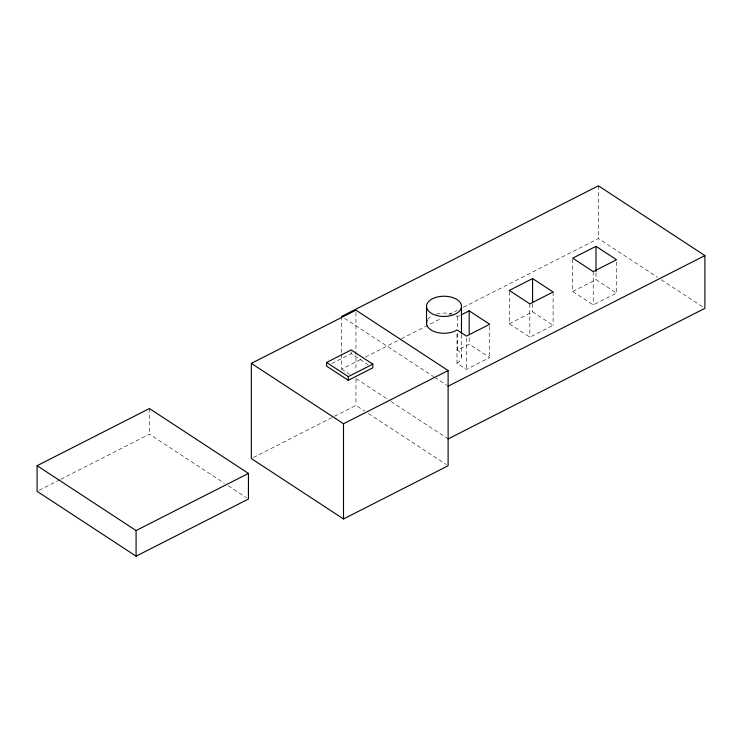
<?xml version="1.0" encoding="UTF-8"?>
<svg xmlns="http://www.w3.org/2000/svg" width="742" height="742" viewBox="0 0 742 742"><rect width="100%" height="100%" fill="white"/><g stroke="black" fill="none" stroke-linecap="round" stroke-linejoin="round"><path stroke-width="0.56" stroke-dasharray="3.71 2.78" d="M39.159 490.276L59.777 479.796M60.807 479.267L149.448 434.181L224.409 483.302M331.73 363.515L351.189 353.619L368.134 364.721M341.645 354.249L341.645 369.145L361.233 359.184M365.361 357.087L400.42 339.252M401.45 338.723L441.666 318.262M448.891 314.599L457.137 310.397M463.323 307.253L598.414 238.534L657.468 277.23M456.042 315.842A17.493 10.1 0 0 1 457.137 316.5L459.706 315.647M457.007 363.255A17.493 10.1 0 0 0 457.517 350.076L469.185 344.14L489.701 357.579L466.421 369.423L457.007 363.255L457.007 332.017M509.309 323.725L532.598 311.881L553.105 325.33L529.825 337.174L509.309 323.725L509.309 290.41M572.722 291.476L596.002 279.632L616.519 293.071L593.229 304.916L572.722 291.476L572.722 258.151M253.393 457.526L333.39 416.837M334.41 416.318L355.947 405.355L364.591 411.022M661.335 279.771L702.962 307.049M344.548 318.327L433.616 376.686M434.58 377.326L447.166 385.571M341.645 369.145L349.389 374.218M356.169 378.661L390.051 400.865M391.015 401.496L448.131 438.93M368.431 413.535L446.192 464.492M228.248 485.815L246.511 497.78M457.443 316.704L457.517 327.166M461.487 334.735L461.496 356.726M616.519 262.056L616.519 293.071M598.414 185.815L598.414 238.534M596.002 272.741L596.002 279.632M593.229 271.6L593.229 304.916M553.105 292.005L553.105 325.33M532.598 303.84L532.598 311.881M529.825 303.849L529.825 337.174M489.701 326.341L489.701 357.579M469.185 337.888L469.185 344.14M466.421 338.185L466.421 369.423M457.517 333.418L457.517 350.076M355.947 312.456L355.947 350.307M355.947 351.448L355.947 370.954M355.947 378.977L355.947 405.355M351.189 351.791L351.189 353.619M341.645 316.426L341.645 353.099M149.448 408.545L149.448 434.181M427.707 319.514A17.493 10.1 0 0 1 432.438 315.6M436.5 314.052A17.493 10.1 0 0 1 451.952 314.181"/><path stroke-width="1.11" d="M426.529 323.586L426.548 305.695M37.1 465.698L149.448 408.545L248.431 473.415L248.431 499.041L136.083 556.185L37.1 491.325L37.1 465.698L136.083 530.558L136.083 556.185M341.645 316.426L598.414 185.815L704.9 255.591L704.9 308.32L448.131 438.93M251.343 363.367L355.947 310.165L448.112 370.555L448.112 465.753L343.509 518.964L251.343 458.565L251.343 363.367L343.509 423.765L343.509 518.964M326.61 362.458L351.189 349.955L372.836 364.146L372.836 367.809L348.267 380.303L326.61 366.121L326.61 362.458L348.267 376.648L348.267 380.303M461.162 314.905L469.185 310.824L489.701 324.263L466.421 336.107L457.007 329.94A17.493 10.1 0 0 1 435.6 332.036A17.493 10.1 0 0 1 427.142 320.488M532.598 278.565L509.309 290.41L529.825 303.849L553.105 292.005L532.598 278.565L532.598 302.69M596.002 246.307L572.722 258.151L593.229 271.6L616.519 259.756L596.002 246.307L596.002 271.591M348.267 376.648L372.836 364.146M343.509 423.765L448.112 370.555M136.083 530.558L248.431 473.415M448.131 386.202L704.9 255.591M461.468 306.975A17.493 10.1 0 0 1 434.32 314.747A17.493 10.1 0 0 1 436.231 297.282A17.493 10.1 0 0 1 461.468 306.975L461.487 333.585M469.185 310.824L469.185 333.724"/></g></svg>
